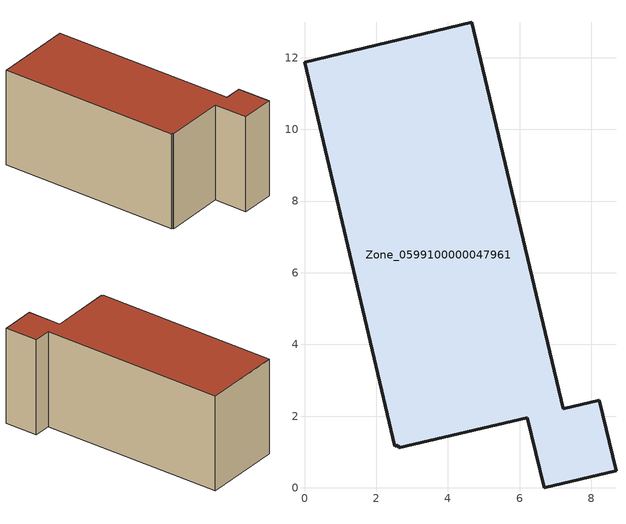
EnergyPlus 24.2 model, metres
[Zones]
Zone_0599100000047961
 floor ground (C_G): 4.66,12.99 7.22,2.2 8.22,2.44 8.69,0.48 6.69,0 6.22,1.96 2.63,1.11 2.61,1.18 2.52,1.16 0,11.88 z0
 wall outside (C_F): 6.69,0 8.69,0.48 8.22,2.44 7.22,2.2 4.66,12.99 0,11.88 2.52,1.16 2.61,1.18 2.63,1.11 6.22,1.96 6.69,0 z0:5.87
 roof outside (C_R): 2.63,1.11 6.22,1.96 6.69,0 8.69,0.48 8.22,2.44 7.22,2.2 4.66,12.99 0,11.88 2.52,1.16 2.61,1.18 z5.87
[BUILDING]
Pand.0599100000047961: North Axis=0; Terrain=City; Loads Convergence Tolerance Value=0.04; Temperature Convergence Tolerance Value=0.4; Solar Distribution=FullExterior; Maximum Number of Warmup Days=25; Minimum Number of Warmup Days=1
[Site:Location]
Rotterdam.The.Hague.AP_ZH_NLD Design_Conditions: Latitude=51.96; Longitude=4.45; Time Zone=1; Elevation=-4.5
[SITE:GROUNDTEMPERATURE:BUILDINGSURFACE]
18, 18, 18, 18, 18, 18, 18, 18, 18, 18, 18, 18
[MATERIAL] Thermal Absorptance=0.9; Solar Absorptance=0.7; Visible Absorptance=0.7
Name | Roughness | Thickness | Conductivity | Density | Specific Heat
G.TI.1975-1991 | MediumSmooth | 0.15 | 0.288461 | 540 | 1210
F.TI.1975-1991 | Rough | 0.3 | 0.230769 | 1920 | 840
R.TI.1975-1991 | MediumRough | 0.2 | 0.153846 | 1500 | 1000
[CONSTRUCTION]
C_G: G.TI.1975-1991
C_F: F.TI.1975-1991
C_R: R.TI.1975-1991
[ZONE]
Zone_0599100000047961: Type=1; Multiplier=1; Ceiling Height=Autocalculate; Volume=Autocalculate; Floor Area=autocalculate; Part of Total Floor Area=Yes
[ZONEINFILTRATION:DESIGNFLOWRATE]
Infil_Zone_0599100000047961: Zone or ZoneList or Space or SpaceList=Zone_0599100000047961; Schedule=AlwaysOn; Design Flow Rate Calculation Method=Flow/Area; Flow Rate per Floor Area=0.003; Constant Term Coefficient=1; Temperature Term Coefficient=0; Velocity Term Coefficient=0; Velocity Squared Term Coefficient=0
[HVACTEMPLATE:ZONE:IDEALLOADSAIRSYSTEM]
Zone_0599100000047961: Maximum Heating Supply Air Temperature=50; Minimum Cooling Supply Air Temperature=13; Maximum Heating Supply Air Humidity Ratio=0.0156; Minimum Cooling Supply Air Humidity Ratio=0.0077; Heating Limit=NoLimit; Cooling Limit=NoLimit; Dehumidification Control Type=ConstantSensibleHeatRatio; Cooling Sensible Heat Ratio=0.7; Dehumidification Setpoint=60; Humidification Control Type=None; Humidification Setpoint=30; Outdoor Air Method=None; Outdoor Air Flow Rate per Person=0.00944; Outdoor Air Flow Rate per Zone Floor Area=0; Outdoor Air Flow Rate per Zone=0; Demand Controlled Ventilation Type=None; Outdoor Air Economizer Type=NoEconomizer; Heat Recovery Type=None; Sensible Heat Recovery Effectiveness=0.7; Latent Heat Recovery Effectiveness=0.65
[ZONECONTROL:THERMOSTAT]
ThermostatControl_Zone_0599100000047961: Zone or ZoneList=Zone_0599100000047961; Control Type Schedule=DualSetpointControlType; Control 1=Thermostat_Zone_0599100000047961; Temperature Difference Between Cutout And Setpoint=0
[THERMOSTATSETPOINT:DUALSETPOINT]
Thermostat_Zone_0599100000047961: Heating Setpoint Temperature Schedule=HeatingSetpoint_Zone_0599100000047961; Cooling Setpoint Temperature Schedule=CoolingSetpoint_Zone_0599100000047961
[SCHEDULE:COMPACT]
HeatingSetpoint_Zone_0599100000047961: Through: 12/31, For: AllDays, Until: 24:00, 21
CoolingSetpoint_Zone_0599100000047961: Through: 12/31, For: AllDays, Until: 24:00, 24
DualSetpointControlType: Through: 12/31, For: AllDays, Until: 24:00, 4
AlwaysOn: Through: 12/31, For: AllDays, Until: 24:00, 1
